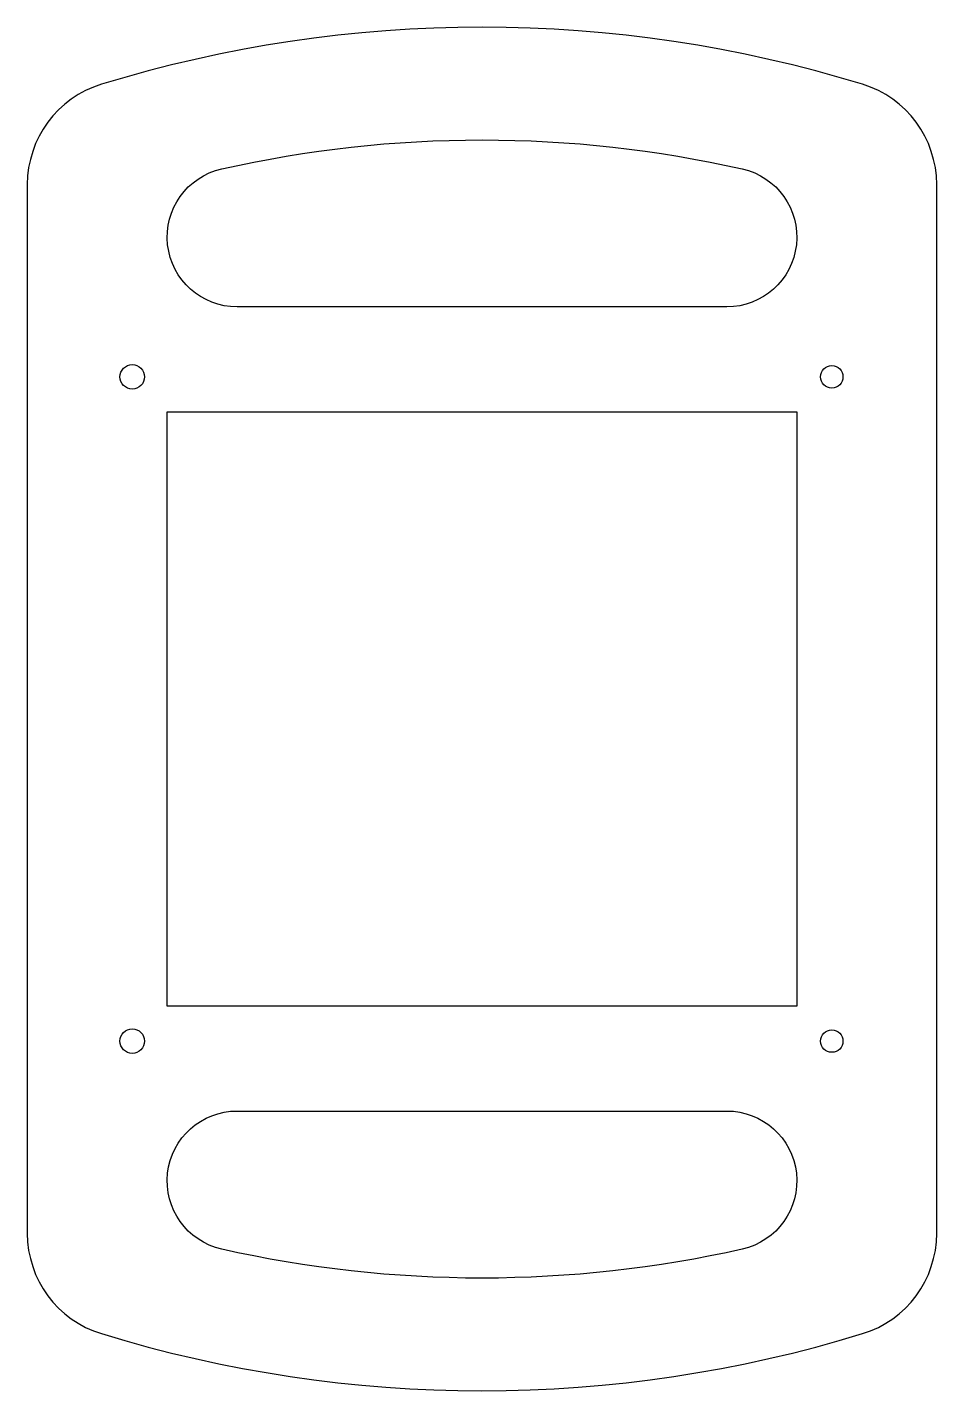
# Model space of a CAD drawing. Header units: millimetres. Extents: x -65 to 65, y -10 to 185.
import ezdxf

# ---------------------------------------------------------------- set-up
doc = ezdxf.new("R2010")
doc.units = ezdxf.units.MM

msp = doc.modelspace()

# ---------------------------------------------------------------- linework, layer by layer
for points in [[(65, 12.92), (65, 162.92, 0.329453), (54.4, 177.26, 0.15), (-54.4, 177.26, 0.329453), (-65, 162.92), (-65, 12.92, 0.329453), (-54.4, -1.42, 0.15), (54.4, -1.42, 0.329453)], [(35, 145.42), (-35, 145.42, -0.894957), (-37.2, 165.17, -0.111208), (37.2, 165.17, -0.894957)], [(-35, 30.42), (35, 30.42, -0.894957), (37.2, 10.66, -0.111208), (-37.2, 10.66, -0.894957)]]:
    msp.add_lwpolyline(points, format="xyb", close=True)
msp.add_lwpolyline([(45, 130.42), (45, 45.42), (-45, 45.42), (-45, 130.42)], close=True)
for centre, radius in [((-50, 135.42), 1.75), ((50, 135.42), 1.6), ((-50, 40.42), 1.75), ((50, 40.42), 1.6)]:
    msp.add_circle(centre, radius)

doc.saveas('drawing.dxf')
